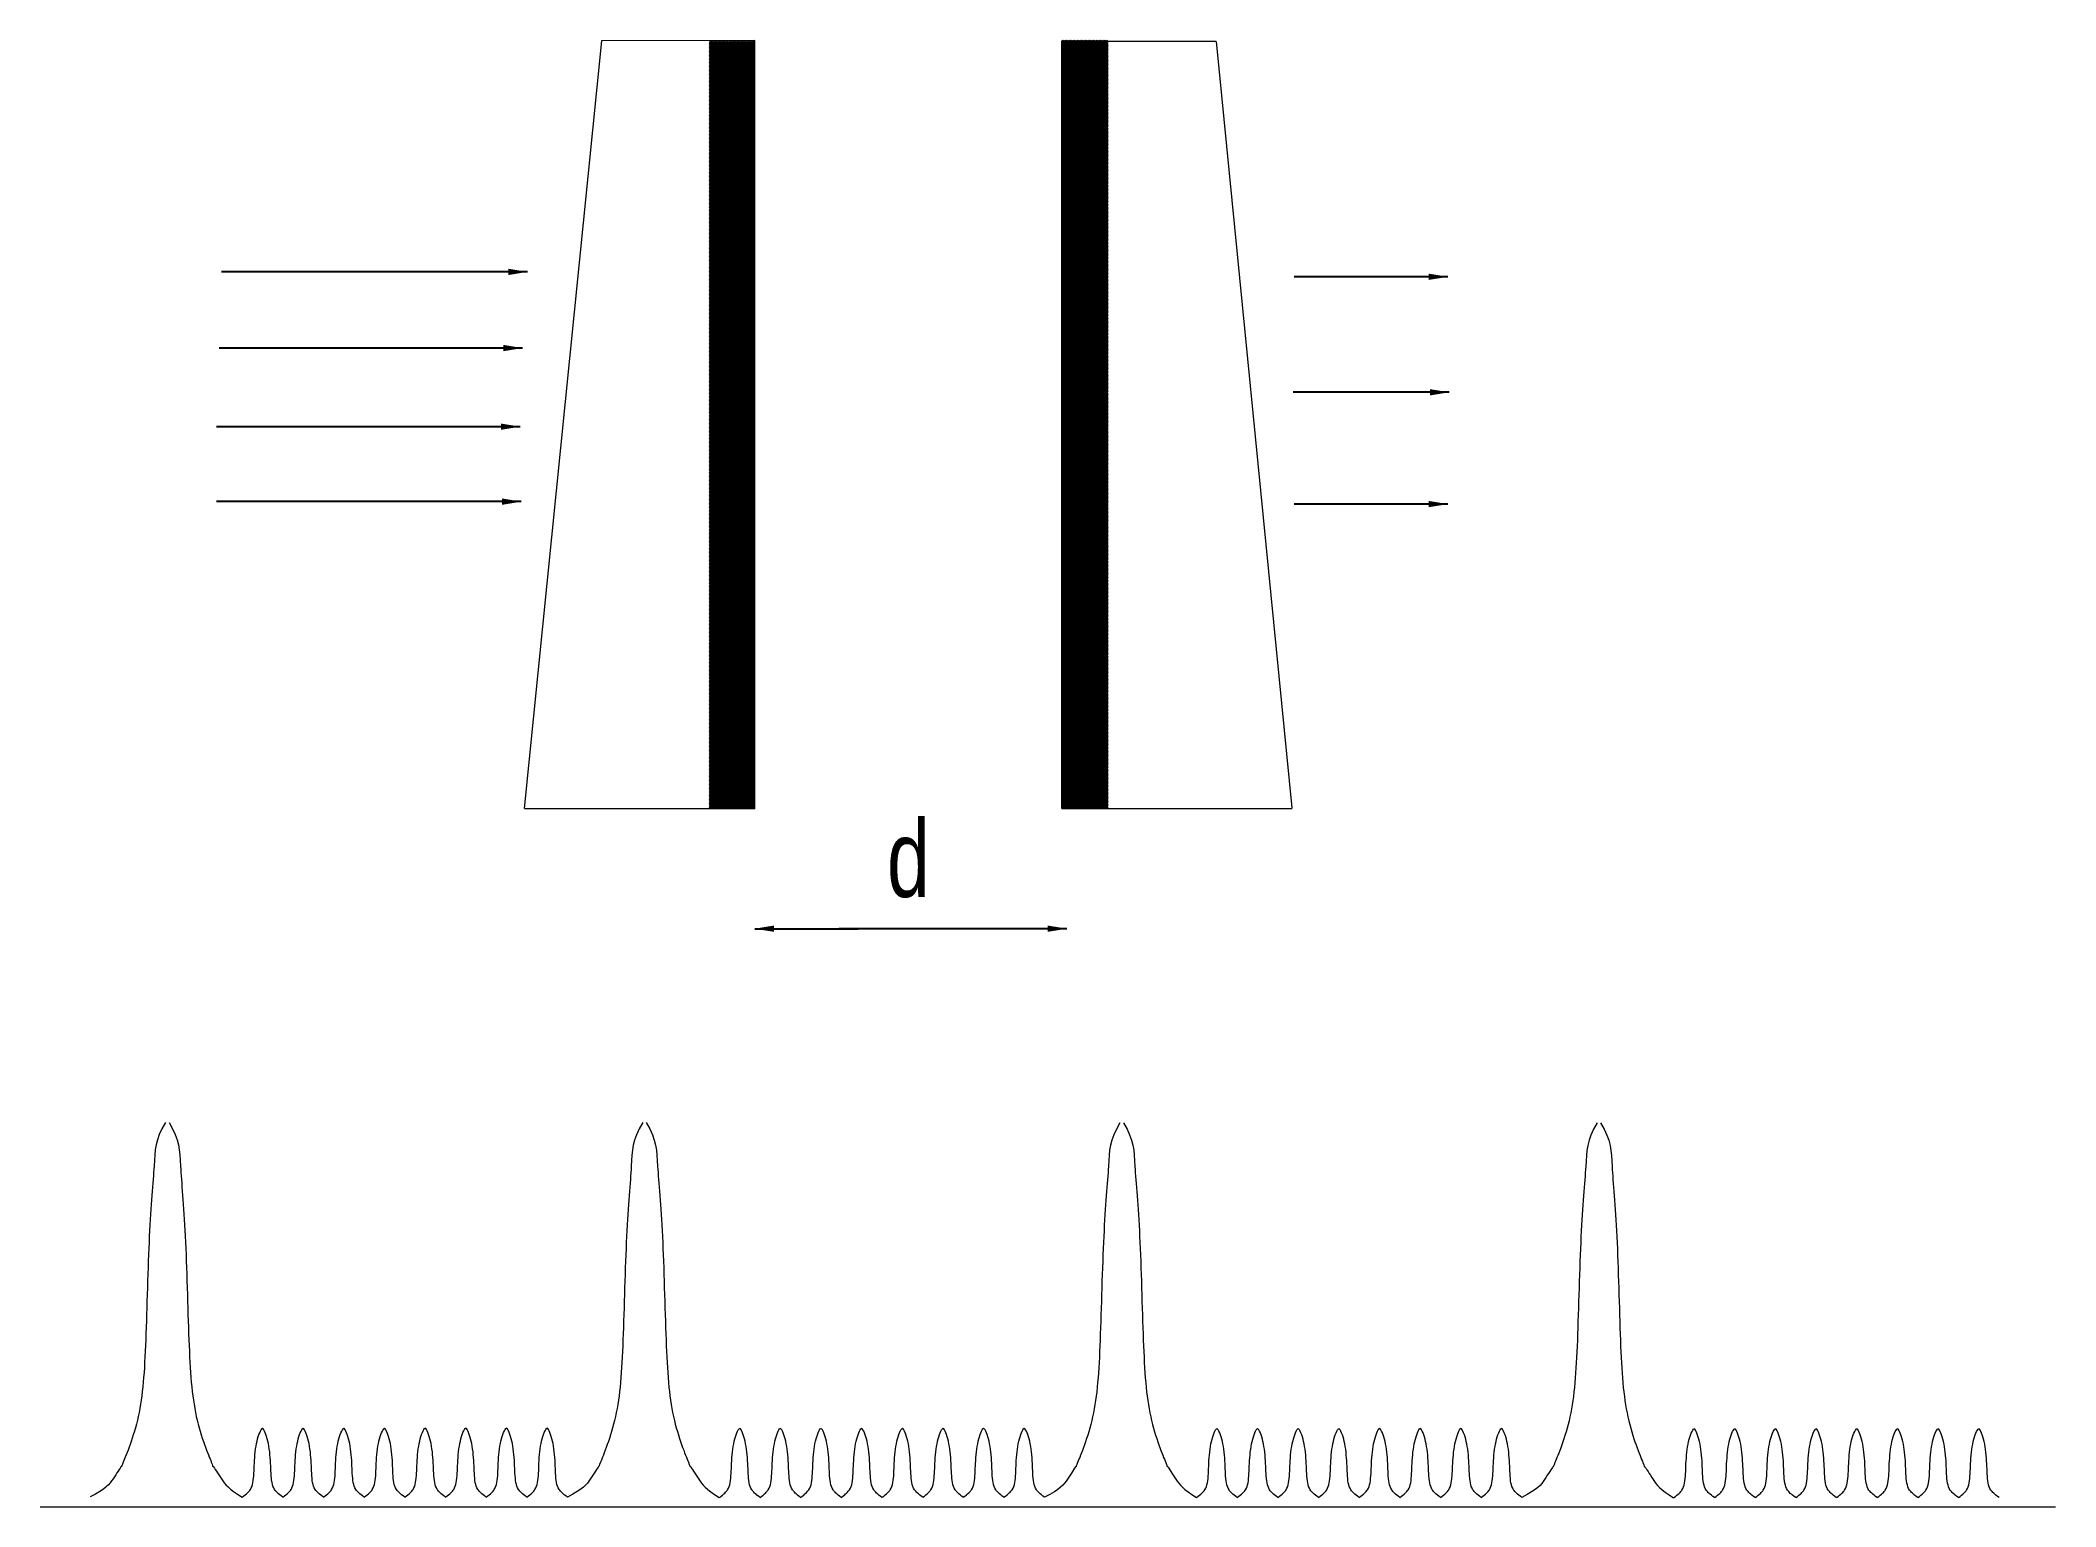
# Model space of a CAD drawing. Header units: millimetres. Extents: x -93 to 169, y 9 to 200.
import ezdxf

# ---------------------------------------------------------------- set-up
doc = ezdxf.new("R2010")
doc.units = ezdxf.units.MM
doc.layers.get('0').update_dxf_attribs({"linetype": 'CONTINUOUS', "lineweight": 0})
doc.styles.get("Standard").update_dxf_attribs({"font": 'txt', "width": 0.75})
doc.dimstyles.get("Standard").update_dxf_attribs({"dimtxt": 2.5, "dimasz": 2.5, "dimexe": 1.25, "dimexo": 0.625, "dimtad": 1, "dimtxsty": 'Standard', "dimcen": 2.5, "dimadec": 0, "dimazin": 0, "dimtfac": 1, "dimtmove": 0, "dimatfit": 3, "dimfxl": 1, "dimarcsym": 0})
pattern_1 = [(45, (0, 0), (-0.08838835, 0.08838835), [])]

msp = doc.modelspace()

# ---------------------------------------------------------------- hatches: boundary and pattern name
at = {"lineweight": 9}
h = msp.add_hatch(dxfattribs=at)
h.set_pattern_fill('kerpele', scale=0.5, style=0)
h.set_pattern_definition(pattern_1)
h.paths.add_polyline_path([(-5.96, 199.98), (-0.04, 199.98), (-0.04, 100.01), (-5.96, 100.01)])
h = msp.add_hatch(dxfattribs=at)
h.set_pattern_fill('kerpele', scale=0.5, style=0)
h.set_pattern_definition(pattern_1)
h.paths.add_polyline_path([(40.04, 200.08), (46, 200.08), (46, 100.03), (40.04, 100.03)])

# ---------------------------------------------------------------- linework, layer by layer
at = {"color": 7, "lineweight": 9}
for p, q in [((-30, 100.04), (-19.92, 200.02)), ((0, 200.07), (-19.98, 200.02)), ((-0.04, 199.98), (-0.04, 100.01)), ((0, 100.04), (0, 200.04)), ((39.98, 100.02), (39.98, 200.02)), ((40.01, 199.98), (60.06, 199.98)), ((60.06, 199.94), (69.93, 100.14)), ((0, 100), (-30, 100)), ((-0.04, 100.01), (-5.96, 100.01)), ((39.99, 100.04), (69.97, 100.04)), ((46, 100.03), (40.04, 100.03)), ((-93.03, 9.1), (169.38, 9.1))]:
    msp.add_line(p, q, dxfattribs=at)
for points in [[(-76.73, 59.14), (-78.14, 56.82), (-78.05, 54.31), (-78.93, 45.47), (-79.26, 29.8), (-79.89, 20.47), (-82.85, 13.51), (-82.1, 15.01), (-83.6, 12.62), (-84.46, 11.42), (-86.54, 10.37)], [(-76.27, 59.14), (-74.86, 56.82), (-74.95, 54.31), (-74.07, 45.47), (-73.74, 29.8), (-73.11, 20.47), (-70.15, 13.51), (-70.9, 15.01), (-69.4, 12.62), (-68.54, 11.42), (-66.76, 10.33)], [(-14.59, 59.12), (-16, 56.8), (-15.91, 54.29), (-16.79, 45.45), (-17.12, 29.78), (-17.75, 20.45), (-20.71, 13.48), (-19.97, 14.99), (-21.46, 12.6), (-22.32, 11.4), (-24.4, 10.35)], [(-14.14, 59.12), (-12.73, 56.8), (-12.82, 54.29), (-11.94, 45.45), (-11.61, 29.78), (-10.98, 20.45), (-8.02, 13.48), (-8.76, 14.99), (-7.26, 12.6), (-6.41, 11.4), (-4.63, 10.31)], [(47.54, 59.1), (46.13, 56.78), (46.22, 54.27), (45.34, 45.43), (45.01, 29.75), (44.38, 20.43), (41.42, 13.46), (42.17, 14.97), (40.67, 12.58), (39.81, 11.38), (37.73, 10.33)], [(48, 59.1), (49.41, 56.78), (49.32, 54.27), (50.2, 45.43), (50.53, 29.75), (51.16, 20.43), (54.12, 13.46), (53.37, 14.97), (54.87, 12.58), (55.73, 11.38), (57.51, 10.29)], [(109.68, 59.08), (108.27, 56.76), (108.36, 54.25), (107.48, 45.41), (107.15, 29.73), (106.52, 20.4), (103.56, 13.44), (104.3, 14.95), (102.81, 12.56), (101.95, 11.36), (99.87, 10.31)], [(110.13, 59.08), (111.54, 56.76), (111.45, 54.25), (112.33, 45.41), (112.66, 29.73), (113.29, 20.4), (116.26, 13.44), (115.51, 14.95), (117.01, 12.56), (117.87, 11.36), (119.64, 10.27)], [(-66.75, 10.34), (-66.13, 10.79), (-65.59, 11.33), (-65.31, 12.17), (-65.2, 13.47), (-65.17, 14.7), (-65.06, 16.28), (-64.83, 17.69), (-64.47, 18.81), (-64.22, 19.29), (-64.1, 19.32)], [(-61.46, 10.34), (-62.08, 10.79), (-62.61, 11.33), (-62.89, 12.17), (-63.01, 13.47), (-63.03, 14.7), (-63.15, 16.28), (-63.37, 17.69), (-63.74, 18.81), (-63.99, 19.29), (-64.1, 19.32)], [(-61.46, 10.34), (-60.84, 10.79), (-60.3, 11.33), (-60.02, 12.17), (-59.91, 13.47), (-59.88, 14.7), (-59.77, 16.28), (-59.54, 17.69), (-59.18, 18.81), (-58.92, 19.29), (-58.81, 19.32)], [(-56.17, 10.34), (-56.78, 10.79), (-57.32, 11.33), (-57.6, 12.17), (-57.71, 13.47), (-57.74, 14.7), (-57.85, 16.28), (-58.08, 17.69), (-58.45, 18.81), (-58.7, 19.29), (-58.81, 19.32)], [(-56.17, 10.34), (-55.55, 10.79), (-55.01, 11.33), (-54.73, 12.17), (-54.62, 13.47), (-54.59, 14.7), (-54.48, 16.28), (-54.25, 17.69), (-53.89, 18.81), (-53.63, 19.29), (-53.52, 19.32)], [(-50.87, 10.34), (-51.49, 10.79), (-52.03, 11.33), (-52.31, 12.17), (-52.42, 13.47), (-52.45, 14.7), (-52.56, 16.28), (-52.79, 17.69), (-53.15, 18.81), (-53.41, 19.29), (-53.52, 19.32)], [(-50.87, 10.34), (-50.25, 10.79), (-49.72, 11.33), (-49.44, 12.17), (-49.33, 13.47), (-49.3, 14.7), (-49.18, 16.28), (-48.96, 17.69), (-48.59, 18.81), (-48.34, 19.29), (-48.23, 19.32)], [(-45.58, 10.34), (-46.2, 10.79), (-46.74, 11.33), (-47.02, 12.17), (-47.13, 13.47), (-47.16, 14.7), (-47.27, 16.28), (-47.5, 17.69), (-47.86, 18.81), (-48.12, 19.29), (-48.23, 19.32)], [(-45.57, 10.35), (-44.95, 10.8), (-44.41, 11.33), (-44.13, 12.18), (-44.02, 13.47), (-43.99, 14.71), (-43.88, 16.29), (-43.65, 17.69), (-43.29, 18.82), (-43.03, 19.3), (-42.92, 19.33)], [(-40.28, 10.35), (-40.9, 10.8), (-41.43, 11.33), (-41.71, 12.18), (-41.82, 13.47), (-41.85, 14.71), (-41.97, 16.29), (-42.19, 17.69), (-42.56, 18.82), (-42.81, 19.3), (-42.92, 19.33)], [(-40.28, 10.35), (-39.66, 10.8), (-39.12, 11.33), (-38.84, 12.18), (-38.73, 13.47), (-38.7, 14.71), (-38.59, 16.29), (-38.36, 17.69), (-38, 18.82), (-37.74, 19.3), (-37.63, 19.33)], [(-34.98, 10.35), (-35.6, 10.8), (-36.14, 11.33), (-36.42, 12.18), (-36.53, 13.47), (-36.56, 14.71), (-36.67, 16.29), (-36.9, 17.69), (-37.26, 18.82), (-37.52, 19.3), (-37.63, 19.33)], [(-34.98, 10.35), (-34.37, 10.8), (-33.83, 11.33), (-33.55, 12.18), (-33.44, 13.47), (-33.41, 14.71), (-33.3, 16.29), (-33.07, 17.69), (-32.7, 18.82), (-32.45, 19.3), (-32.34, 19.33)], [(-29.69, 10.35), (-30.31, 10.8), (-30.85, 11.33), (-31.13, 12.18), (-31.24, 13.47), (-31.27, 14.71), (-31.38, 16.29), (-31.61, 17.69), (-31.97, 18.82), (-32.23, 19.3), (-32.34, 19.33)], [(-29.69, 10.35), (-29.07, 10.8), (-28.54, 11.33), (-28.26, 12.18), (-28.14, 13.47), (-28.12, 14.71), (-28, 16.29), (-27.78, 17.69), (-27.41, 18.82), (-27.16, 19.3), (-27.05, 19.33)], [(-24.4, 10.35), (-25.02, 10.8), (-25.56, 11.33), (-25.84, 12.18), (-25.95, 13.47), (-25.98, 14.71), (-26.09, 16.29), (-26.32, 17.69), (-26.68, 18.82), (-26.93, 19.3), (-27.05, 19.33)], [(-4.61, 10.32), (-3.99, 10.77), (-3.46, 11.31), (-3.18, 12.15), (-3.07, 13.44), (-3.04, 14.68), (-2.92, 16.26), (-2.7, 17.67), (-2.33, 18.79), (-2.08, 19.27), (-1.97, 19.3)], [(0.68, 10.32), (0.06, 10.77), (-0.48, 11.31), (-0.76, 12.15), (-0.87, 13.44), (-0.9, 14.68), (-1.01, 16.26), (-1.24, 17.67), (-1.6, 18.79), (-1.85, 19.27), (-1.97, 19.3)], [(0.68, 10.32), (1.3, 10.77), (1.83, 11.31), (2.11, 12.15), (2.23, 13.44), (2.25, 14.68), (2.37, 16.26), (2.59, 17.67), (2.96, 18.79), (3.21, 19.27), (3.32, 19.3)], [(5.97, 10.32), (5.35, 10.77), (4.82, 11.31), (4.53, 12.15), (4.42, 13.44), (4.39, 14.68), (4.28, 16.26), (4.06, 17.67), (3.69, 18.79), (3.44, 19.27), (3.32, 19.3)], [(5.97, 10.32), (6.59, 10.77), (7.12, 11.31), (7.41, 12.15), (7.52, 13.44), (7.55, 14.68), (7.66, 16.26), (7.88, 17.67), (8.25, 18.79), (8.5, 19.27), (8.62, 19.3)], [(11.26, 10.32), (10.64, 10.77), (10.11, 11.31), (9.83, 12.15), (9.71, 13.44), (9.69, 14.68), (9.57, 16.26), (9.35, 17.67), (8.98, 18.79), (8.73, 19.27), (8.62, 19.3)], [(11.26, 10.32), (11.88, 10.77), (12.42, 11.31), (12.7, 12.15), (12.81, 13.44), (12.84, 14.68), (12.95, 16.26), (13.18, 17.67), (13.54, 18.79), (13.8, 19.27), (13.91, 19.3)], [(16.55, 10.32), (15.93, 10.77), (15.4, 11.31), (15.12, 12.15), (15.01, 13.44), (14.98, 14.68), (14.86, 16.26), (14.64, 17.67), (14.27, 18.79), (14.02, 19.27), (13.91, 19.3)], [(16.57, 10.33), (17.19, 10.78), (17.72, 11.31), (18, 12.16), (18.12, 13.45), (18.14, 14.69), (18.26, 16.27), (18.48, 17.67), (18.85, 18.8), (19.1, 19.28), (19.21, 19.31)], [(21.86, 10.33), (21.24, 10.78), (20.71, 11.31), (20.42, 12.16), (20.31, 13.45), (20.28, 14.69), (20.17, 16.27), (19.95, 17.67), (19.58, 18.8), (19.33, 19.28), (19.21, 19.31)], [(21.86, 10.33), (22.48, 10.78), (23.01, 11.31), (23.29, 12.16), (23.41, 13.45), (23.44, 14.69), (23.55, 16.27), (23.77, 17.67), (24.14, 18.8), (24.39, 19.28), (24.51, 19.31)], [(27.15, 10.33), (26.53, 10.78), (26, 11.31), (25.72, 12.16), (25.6, 13.45), (25.57, 14.69), (25.46, 16.27), (25.24, 17.67), (24.87, 18.8), (24.62, 19.28), (24.51, 19.31)], [(27.15, 10.33), (27.77, 10.78), (28.31, 11.31), (28.59, 12.16), (28.7, 13.45), (28.73, 14.69), (28.84, 16.27), (29.07, 17.67), (29.43, 18.8), (29.68, 19.28), (29.8, 19.31)], [(32.44, 10.33), (31.82, 10.78), (31.29, 11.31), (31.01, 12.16), (30.89, 13.45), (30.87, 14.69), (30.75, 16.27), (30.53, 17.67), (30.16, 18.8), (29.91, 19.28), (29.8, 19.31)], [(32.44, 10.33), (33.06, 10.78), (33.6, 11.31), (33.88, 12.16), (33.99, 13.45), (34.02, 14.69), (34.13, 16.27), (34.36, 17.67), (34.72, 18.8), (34.98, 19.28), (35.09, 19.31)], [(37.73, 10.33), (37.12, 10.78), (36.58, 11.31), (36.3, 12.16), (36.19, 13.45), (36.16, 14.69), (36.05, 16.27), (35.82, 17.67), (35.45, 18.8), (35.2, 19.28), (35.09, 19.31)], [(57.52, 10.3), (58.14, 10.75), (58.68, 11.28), (58.96, 12.13), (59.07, 13.42), (59.1, 14.66), (59.21, 16.24), (59.44, 17.65), (59.8, 18.77), (60.06, 19.25), (60.17, 19.28)], [(62.81, 10.3), (62.19, 10.75), (61.66, 11.28), (61.38, 12.13), (61.27, 13.42), (61.24, 14.66), (61.13, 16.24), (60.9, 17.65), (60.53, 18.77), (60.28, 19.25), (60.17, 19.28)], [(62.81, 10.3), (63.43, 10.75), (63.97, 11.28), (64.25, 12.13), (64.36, 13.42), (64.39, 14.66), (64.5, 16.24), (64.73, 17.65), (65.09, 18.77), (65.35, 19.25), (65.46, 19.28)], [(68.11, 10.3), (67.49, 10.75), (66.95, 11.28), (66.67, 12.13), (66.56, 13.42), (66.53, 14.66), (66.42, 16.24), (66.19, 17.65), (65.83, 18.77), (65.57, 19.25), (65.46, 19.28)], [(68.11, 10.3), (68.72, 10.75), (69.26, 11.28), (69.54, 12.13), (69.65, 13.42), (69.68, 14.66), (69.79, 16.24), (70.02, 17.65), (70.39, 18.77), (70.64, 19.25), (70.75, 19.28)], [(73.4, 10.3), (72.78, 10.75), (72.24, 11.28), (71.96, 12.13), (71.85, 13.42), (71.82, 14.66), (71.71, 16.24), (71.48, 17.65), (71.12, 18.77), (70.86, 19.25), (70.75, 19.28)], [(73.4, 10.3), (74.02, 10.75), (74.55, 11.28), (74.83, 12.13), (74.95, 13.42), (74.97, 14.66), (75.09, 16.24), (75.31, 17.65), (75.68, 18.77), (75.93, 19.25), (76.04, 19.28)], [(78.69, 10.3), (78.07, 10.75), (77.54, 11.28), (77.25, 12.13), (77.14, 13.42), (77.11, 14.66), (77, 16.24), (76.78, 17.65), (76.41, 18.77), (76.16, 19.25), (76.04, 19.28)], [(78.7, 10.31), (79.32, 10.76), (79.86, 11.29), (80.14, 12.14), (80.25, 13.43), (80.28, 14.67), (80.39, 16.25), (80.62, 17.65), (80.98, 18.78), (81.24, 19.26), (81.35, 19.29)], [(83.99, 10.31), (83.38, 10.76), (82.84, 11.29), (82.56, 12.14), (82.45, 13.43), (82.42, 14.67), (82.31, 16.25), (82.08, 17.65), (81.71, 18.78), (81.46, 19.26), (81.35, 19.29)], [(83.99, 10.31), (84.61, 10.76), (85.15, 11.29), (85.43, 12.14), (85.54, 13.43), (85.57, 14.67), (85.68, 16.25), (85.91, 17.65), (86.27, 18.78), (86.53, 19.26), (86.64, 19.29)], [(89.29, 10.31), (88.67, 10.76), (88.13, 11.29), (87.85, 12.14), (87.74, 13.43), (87.71, 14.67), (87.6, 16.25), (87.37, 17.65), (87.01, 18.78), (86.75, 19.26), (86.64, 19.29)], [(89.29, 10.31), (89.91, 10.76), (90.44, 11.29), (90.72, 12.14), (90.83, 13.43), (90.86, 14.67), (90.98, 16.25), (91.2, 17.65), (91.57, 18.78), (91.82, 19.26), (91.93, 19.29)], [(94.58, 10.31), (93.96, 10.76), (93.42, 11.29), (93.14, 12.14), (93.03, 13.43), (93, 14.67), (92.89, 16.25), (92.66, 17.65), (92.3, 18.78), (92.05, 19.26), (91.93, 19.29)], [(94.58, 10.31), (95.2, 10.76), (95.73, 11.29), (96.01, 12.14), (96.13, 13.43), (96.15, 14.67), (96.27, 16.25), (96.49, 17.65), (96.86, 18.78), (97.11, 19.26), (97.22, 19.29)], [(99.87, 10.31), (99.25, 10.76), (98.72, 11.29), (98.43, 12.14), (98.32, 13.43), (98.29, 14.67), (98.18, 16.25), (97.96, 17.65), (97.59, 18.78), (97.34, 19.26), (97.22, 19.29)], [(119.66, 10.28), (120.28, 10.73), (120.81, 11.26), (121.09, 12.11), (121.21, 13.4), (121.23, 14.64), (121.35, 16.22), (121.57, 17.62), (121.94, 18.75), (122.19, 19.23), (122.3, 19.26)], [(124.95, 10.28), (124.33, 10.73), (123.8, 11.26), (123.51, 12.11), (123.4, 13.4), (123.37, 14.64), (123.26, 16.22), (123.04, 17.62), (122.67, 18.75), (122.42, 19.23), (122.3, 19.26)], [(124.95, 10.28), (125.57, 10.73), (126.1, 11.26), (126.39, 12.11), (126.5, 13.4), (126.53, 14.64), (126.64, 16.22), (126.86, 17.62), (127.23, 18.75), (127.48, 19.23), (127.6, 19.26)], [(130.24, 10.28), (129.62, 10.73), (129.09, 11.26), (128.81, 12.11), (128.69, 13.4), (128.66, 14.64), (128.55, 16.22), (128.33, 17.62), (127.96, 18.75), (127.71, 19.23), (127.6, 19.26)], [(130.24, 10.28), (130.86, 10.73), (131.4, 11.26), (131.68, 12.11), (131.79, 13.4), (131.82, 14.64), (131.93, 16.22), (132.16, 17.62), (132.52, 18.75), (132.77, 19.23), (132.89, 19.26)], [(135.53, 10.28), (134.91, 10.73), (134.38, 11.26), (134.1, 12.11), (133.98, 13.4), (133.96, 14.64), (133.84, 16.22), (133.62, 17.62), (133.25, 18.75), (133, 19.23), (132.89, 19.26)], [(135.53, 10.28), (136.15, 10.73), (136.69, 11.26), (136.97, 12.11), (137.08, 13.4), (137.11, 14.64), (137.22, 16.22), (137.45, 17.62), (137.81, 18.75), (138.07, 19.23), (138.18, 19.26)], [(140.82, 10.28), (140.21, 10.73), (139.67, 11.26), (139.39, 12.11), (139.28, 13.4), (139.25, 14.64), (139.14, 16.22), (138.91, 17.62), (138.54, 18.75), (138.29, 19.23), (138.18, 19.26)], [(140.84, 10.29), (141.46, 10.74), (141.99, 11.27), (142.27, 12.11), (142.39, 13.41), (142.42, 14.65), (142.53, 16.22), (142.75, 17.63), (143.12, 18.76), (143.37, 19.24), (143.48, 19.26)], [(146.13, 10.29), (145.51, 10.74), (144.98, 11.27), (144.69, 12.11), (144.58, 13.41), (144.55, 14.65), (144.44, 16.22), (144.22, 17.63), (143.85, 18.76), (143.6, 19.24), (143.48, 19.26)], [(146.13, 10.29), (146.75, 10.74), (147.28, 11.27), (147.57, 12.11), (147.68, 13.41), (147.71, 14.65), (147.82, 16.22), (148.04, 17.63), (148.41, 18.76), (148.66, 19.24), (148.78, 19.26)], [(151.42, 10.29), (150.8, 10.74), (150.27, 11.27), (149.99, 12.11), (149.87, 13.41), (149.85, 14.65), (149.73, 16.22), (149.51, 17.63), (149.14, 18.76), (148.89, 19.24), (148.78, 19.26)], [(151.42, 10.29), (152.04, 10.74), (152.58, 11.27), (152.86, 12.11), (152.97, 13.41), (153, 14.65), (153.11, 16.22), (153.34, 17.63), (153.7, 18.76), (153.96, 19.24), (154.07, 19.26)], [(156.71, 10.29), (156.09, 10.74), (155.56, 11.27), (155.28, 12.11), (155.17, 13.41), (155.14, 14.65), (155.03, 16.22), (154.8, 17.63), (154.43, 18.76), (154.18, 19.24), (154.07, 19.26)], [(156.71, 10.29), (157.33, 10.74), (157.87, 11.27), (158.15, 12.11), (158.26, 13.41), (158.29, 14.65), (158.4, 16.22), (158.63, 17.63), (158.99, 18.76), (159.25, 19.24), (159.36, 19.26)], [(162.01, 10.29), (161.39, 10.74), (160.85, 11.27), (160.57, 12.11), (160.46, 13.41), (160.43, 14.65), (160.32, 16.22), (160.09, 17.63), (159.73, 18.76), (159.47, 19.24), (159.36, 19.26)]]:
    msp.add_open_spline(points, degree=3, dxfattribs=at)

# ---------------------------------------------------------------- texts
at = {"color": 7, "lineweight": 9, "insert": (20, 93.44), "char_height": 10, "width": 100, "attachment_point": 5}
msp.add_mtext('d', dxfattribs=at)

# ---------------------------------------------------------------- leaders
at = {"color": 7, "lineweight": 9}
for points in [[(-29.6, 169.92), (-69.44, 169.92), (-69.44, 169.92)], [(90.24, 169.28), (70.24, 169.28)], [(-30.24, 160), (-69.76, 160)], [(90.4, 154.24), (70.08, 154.24)], [(-30.56, 149.76), (-70.08, 149.76)], [(-30.4, 140), (-70.08, 140)], [(90.24, 139.68), (70.24, 139.68)], [(0, 84.38), (13.44, 84.38)], [(40.63, 84.38), (10.94, 84.38)]]:
    msp.add_leader(points, dimstyle='Standard', dxfattribs=at)

doc.saveas('drawing.dxf')
